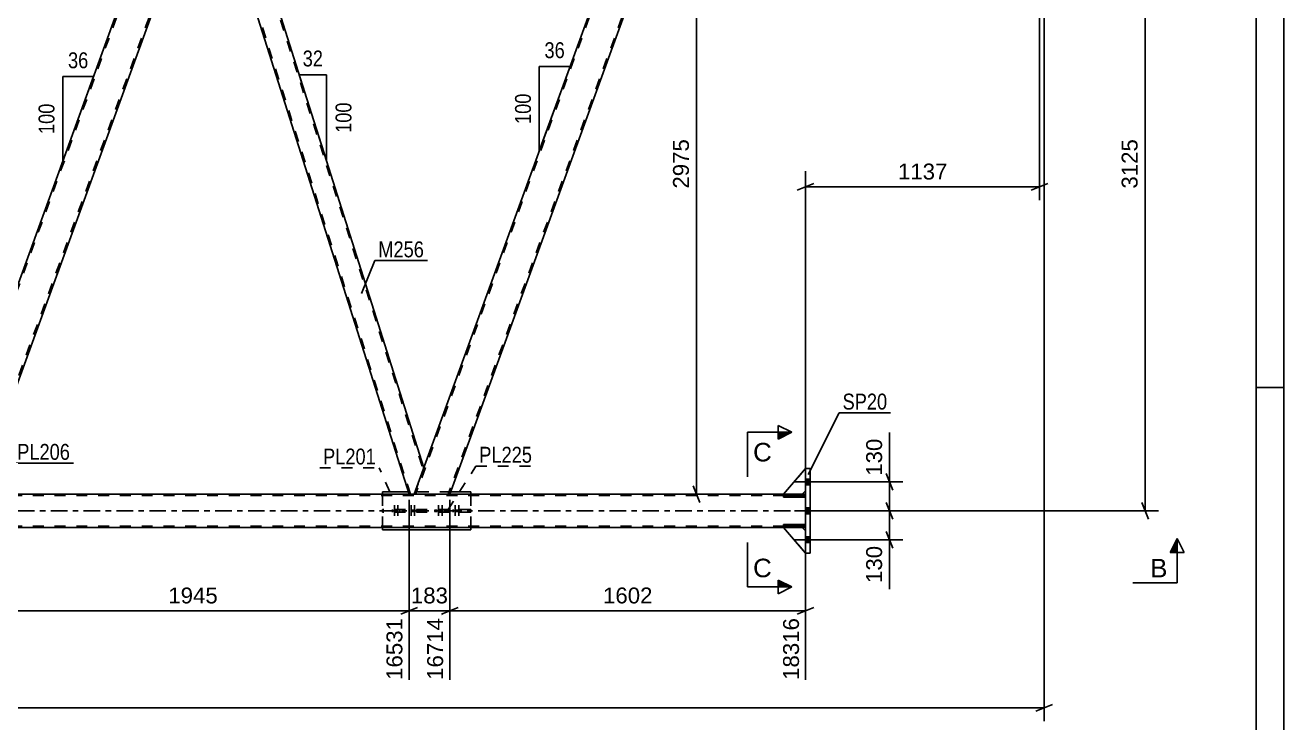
# Model space of a CAD drawing. Header units: millimetres. Extents: x -136 to 705, y -401 to 193.
# Drawn here: x 478.7 to 705.3, y -163.2 to -37.5 of the extents above; entities that cross this region are included whole.
import ezdxf

# ---------------------------------------------------------------- set-up
doc = ezdxf.new("R2010")
doc.units = ezdxf.units.MM
doc.linetypes.add('DXK_LINE_DOT2', pattern=[3.9198, 1.9599, -1.9599])
doc.linetypes.add('DXK_LINE_DOT3', pattern=[5.9187, 2.979, -0.9799, 0.9799, -0.9799])
doc.styles.add('Arial', font='ARIAL.TTF', dxfattribs={"height": 0.2})
doc.styles.add('Arial Narrow', font='ARIALN.TTF', dxfattribs={"height": 0.2})

# ---------------------------------------------------------------- blocks, each defined once
blk = doc.blocks.new('Unknown-318887035-1115')
at = {"color": 5, "linetype": 'Continuous'}
for p, q in [((705.32, -400.81), (705.32, 193.19)), ((700.32, -395.81), (700.32, 188.19)), ((705.32, -102.81), (700.32, -102.81))]:
    blk.add_line(p, q, dxfattribs=at)
blk = doc.blocks.new('Part-318887035-2599 - 2597')
at = {"color": 7, "linetype": 'DXK_LINE_DOT2'}
for p, q in [((619.21, -127.44), (615.21, -127.44)), ((615.21, -127.44), (615.21, -127.76)), ((615.21, -127.76), (619.21, -127.76)), ((618.61, -127.76), (618.61, -127.44)), ((619.21, -127.76), (619.21, -127.44))]:
    blk.add_line(p, q, dxfattribs=at)
blk = doc.blocks.new('Part-318887035-2600 - 2597')
at = {"color": 7, "linetype": 'DXK_LINE_DOT2'}
for p, q in [((619.21, -122.24), (615.21, -122.24)), ((615.21, -122.24), (615.21, -122.56)), ((618.61, -122.56), (618.61, -122.24)), ((619.21, -122.56), (619.21, -122.24)), ((615.21, -122.56), (619.21, -122.56))]:
    blk.add_line(p, q, dxfattribs=at)
blk = doc.blocks.new('Part-318887035-2602 - 2597')
at = {"color": 7, "linetype": 'DXK_LINE_DOT2'}
for p, q in [((619.21, -117.4), (615.21, -122)), ((619.21, -121.4), (619.21, -117.4)), ((615.21, -122), (618.61, -122)), ((618.61, -122), (619.21, -121.4))]:
    blk.add_line(p, q, dxfattribs=at)
blk = doc.blocks.new('Part-318887035-2603 - 2597')
at = {"color": 2, "linetype": 'Continuous'}
for p, q in [((615.21, -127.44), (619.21, -127.44)), ((615.21, -127.76), (615.21, -127.44)), ((619.21, -127.76), (615.21, -127.76)), ((619.21, -127.44), (619.21, -127.76))]:
    blk.add_line(p, q, dxfattribs=at)
at = {"color": 7, "linetype": 'DXK_LINE_DOT2'}
blk.add_line((618.61, -127.76), (618.61, -127.44), dxfattribs=at)
blk = doc.blocks.new('Part-318887035-2604 - 2597')
at = {"color": 2, "linetype": 'Continuous'}
for p, q in [((615.21, -122.24), (619.21, -122.24)), ((615.21, -122.56), (615.21, -122.24)), ((619.21, -122.24), (619.21, -122.56)), ((619.21, -122.56), (615.21, -122.56))]:
    blk.add_line(p, q, dxfattribs=at)
at = {"color": 7, "linetype": 'DXK_LINE_DOT2'}
blk.add_line((618.61, -122.56), (618.61, -122.24), dxfattribs=at)
blk = doc.blocks.new('Part-318887035-2746 - 2597')
at = {"color": 2, "linetype": 'Continuous'}
for p, q in [((506.91, -3), (463.6, -122)), ((513.3, -3), (469.99, -122)), ((506.91, -3), (513.3, -3)), ((469.95, -122), (463.6, -122)), ((469.99, -122), (469.95, -122))]:
    blk.add_line(p, q, dxfattribs=at)
at = {"color": 7, "linetype": 'DXK_LINE_DOT2'}
for p, q in [((507.17, -3), (463.86, -122)), ((513.04, -3), (469.73, -122))]:
    blk.add_line(p, q, dxfattribs=at)
blk = doc.blocks.new('Part-318887035-2751 - 2597')
at = {"color": 2, "linetype": 'Continuous'}
for p, q in [((592.05, -3), (548.74, -122)), ((598.43, -3), (555.12, -122)), ((592.05, -3), (598.43, -3)), ((555.08, -122), (548.74, -122)), ((555.12, -122), (555.08, -122))]:
    blk.add_line(p, q, dxfattribs=at)
at = {"color": 7, "linetype": 'DXK_LINE_DOT2'}
for p, q in [((592.3, -3), (548.99, -122)), ((598.18, -3), (554.86, -122))]:
    blk.add_line(p, q, dxfattribs=at)
blk = doc.blocks.new('Part-318887035-2756 - 2597')
at = {"color": 7, "linetype": 'DXK_LINE_DOT2'}
for p, q in [((513.3, -3), (511.56, -7.77)), ((514.25, -3), (513.3, -3)), ((514, -3), (550.34, -117.6)), ((548.04, -122), (511.7, -7.4)), ((548.74, -122), (550.47, -117.23)), ((547.79, -122), (548.74, -122))]:
    blk.add_line(p, q, dxfattribs=at)
at = {"color": 2, "linetype": 'Continuous'}
for p, q in [((550.47, -117.23), (514.25, -3)), ((547.79, -122), (511.56, -7.77))]:
    blk.add_line(p, q, dxfattribs=at)
blk = doc.blocks.new('Part-318887035-2777 - 2597')
at = {"color": 2, "linetype": 'Continuous'}
for p, q in [((615.21, -128), (618.61, -128)), ((619.21, -132.6), (615.21, -128)), ((618.61, -128), (619.21, -128.6))]:
    blk.add_line(p, q, dxfattribs=at)
at = {"color": 7, "linetype": 'DXK_LINE_DOT2'}
blk.add_line((619.21, -132.6), (619.21, -128.6), dxfattribs=at)
blk = doc.blocks.new('Part-318887035-2779 - 2597')
at = {"color": 2, "linetype": 'Continuous'}
for p, q in [((619.21, -117.4), (615.21, -122)), ((615.21, -122), (618.61, -122)), ((618.61, -122), (619.21, -121.4))]:
    blk.add_line(p, q, dxfattribs=at)
at = {"color": 7, "linetype": 'DXK_LINE_DOT2'}
blk.add_line((619.21, -121.4), (619.21, -117.4), dxfattribs=at)
blk = doc.blocks.new('Bolt-318887035-2835 - 2597')
at = {"color": 1, "linetype": 'DXK_LINE_DOT2'}
for p, q in [((545.18, -123.96), (545.18, -126.96)), ((545.78, -123.96), (545.78, -126.96)), ((548.19, -123.96), (548.19, -126.96)), ((548.8, -123.96), (548.8, -126.96)), ((544.82, -124.76), (544.82, -125.24)), ((545.42, -124.76), (545.42, -125.24)), ((545.54, -124.76), (545.54, -125.24)), ((546.14, -124.76), (546.14, -125.24)), ((547.83, -124.76), (547.83, -125.24)), ((548.44, -124.76), (548.44, -125.24)), ((548.55, -124.76), (548.55, -125.24)), ((549.16, -124.76), (549.16, -125.24))]:
    blk.add_line(p, q, dxfattribs=at)
blk = doc.blocks.new('Part-318887035-3216 - 2597')
at = {"color": 7, "linetype": 'DXK_LINE_DOT2'}
for p, q in [((619.21, -122.24), (-61.24, -122.24)), ((619.21, -122), (-47.2, -122)), ((555.12, -122), (548.74, -122)), ((618.61, -122), (615.21, -122)), ((619.21, -128), (619.21, -122)), ((619.21, -127.76), (-61.24, -127.76)), ((618.61, -128), (615.21, -128))]:
    blk.add_line(p, q, dxfattribs=at)
at = {"color": 2, "linetype": 'Continuous'}
for p, q in [((548.74, -122), (469.99, -122)), ((615.21, -122), (555.12, -122)), ((619.21, -122), (618.61, -122)), ((615.21, -128), (-61.24, -128)), ((619.21, -128), (618.61, -128))]:
    blk.add_line(p, q, dxfattribs=at)
at = {"color": 7, "linetype": 'DXK_LINE_DOT3'}
blk.add_line((-61.24, -125), (629.21, -125), dxfattribs=at)
blk = doc.blocks.new('Part-318887035-2968 - 2597')
at = {"color": 7, "linetype": 'DXK_LINE_DOT2'}
for p, q in [((615.21, -128), (618.61, -128)), ((619.21, -132.6), (615.21, -128)), ((618.61, -128), (619.21, -128.6)), ((619.21, -128.6), (619.21, -132.6))]:
    blk.add_line(p, q, dxfattribs=at)
blk = doc.blocks.new('Part-318887035-2973 - 2597')
at = {"color": 2, "linetype": 'Continuous'}
for p, q in [((619.21, -132.6), (619.21, -117.4)), ((619.21, -117.4), (620.01, -117.4)), ((620.01, -117.4), (620.01, -132.6)), ((620.01, -132.6), (619.21, -132.6))]:
    blk.add_line(p, q, dxfattribs=at)
blk = doc.blocks.new('Part-318887035-2978 - 2597')
at = {"color": 7, "linetype": 'DXK_LINE_DOT2'}
for p, q in [((558.92, -124.76), (543.01, -124.76)), ((543.01, -124.76), (543.01, -125.24)), ((558.92, -125.24), (543.01, -125.24)), ((549.42, -124.76), (549.42, -125.24)), ((552.47, -125.24), (552.47, -124.76)), ((558.92, -124.76), (558.92, -125.24))]:
    blk.add_line(p, q, dxfattribs=at)
blk = doc.blocks.new('Part-318887035-2983 - 2597')
at = {"color": 2, "linetype": 'Continuous'}
for p, q in [((547.66, -121.6), (543.01, -121.6)), ((543.01, -122), (543.01, -121.6)), ((558.92, -121.6), (555.27, -121.6)), ((558.92, -122), (558.92, -121.6)), ((543.01, -128.4), (543.01, -128)), ((543.01, -128.4), (558.92, -128.4)), ((558.92, -128.4), (558.92, -128))]:
    blk.add_line(p, q, dxfattribs=at)
at = {"color": 7, "linetype": 'DXK_LINE_DOT2'}
for p, q in [((543.01, -128), (543.01, -122)), ((555.27, -121.6), (547.66, -121.6)), ((558.92, -128), (558.92, -122))]:
    blk.add_line(p, q, dxfattribs=at)
blk = doc.blocks.new('Bolt-318887035-2985 - 2597')
at = {"color": 1, "linetype": 'DXK_LINE_DOT2'}
for p, q in [((553.11, -123.96), (553.11, -126.96)), ((553.75, -123.96), (553.75, -126.96)), ((556.09, -123.96), (556.09, -126.96)), ((556.74, -123.96), (556.74, -126.96)), ((552.75, -124.76), (552.75, -125.24)), ((553.39, -124.76), (553.39, -125.24)), ((553.47, -124.76), (553.47, -125.24)), ((554.11, -124.76), (554.11, -125.24)), ((555.73, -124.76), (555.73, -125.24)), ((556.38, -124.76), (556.38, -125.24)), ((556.45, -124.76), (556.45, -125.24)), ((557.1, -124.76), (557.1, -125.24))]:
    blk.add_line(p, q, dxfattribs=at)
blk = doc.blocks.new('Bolt-318887035-3045 - 2597')
at = {"linetype": 'Continuous'}
for points in [[(620.01, -120.32), (620.01, -119.28), (619.21, -119.28), (619.21, -120.32)], [(620.01, -120.32), (620.01, -119.28), (619.21, -119.28), (619.21, -120.32)], [(620.01, -120.32), (620.01, -119.28), (619.21, -119.28), (619.21, -120.32)], [(620.01, -125.52), (620.01, -124.48), (619.21, -124.48), (619.21, -125.52)], [(620.01, -125.52), (620.01, -124.48), (619.21, -124.48), (619.21, -125.52)], [(620.01, -130.72), (620.01, -129.68), (619.21, -129.68), (619.21, -130.72)], [(620.01, -130.72), (620.01, -129.68), (619.21, -129.68), (619.21, -130.72)], [(620.01, -130.72), (620.01, -129.68), (619.21, -129.68), (619.21, -130.72)]]:
    blk.add_hatch(color=1, dxfattribs=at).paths.add_polyline_path(points)
at = {"color": 1, "linetype": 'Continuous'}
for p, q in [((621.41, -119.8), (617.21, -119.8)), ((621.41, -119.8), (617.21, -119.8)), ((621.41, -119.8), (617.21, -119.8)), ((620.01, -119.28), (619.21, -119.28)), ((620.01, -119.28), (619.21, -119.28)), ((620.01, -119.28), (619.21, -119.28)), ((620.01, -120.32), (619.21, -120.32)), ((620.01, -120.32), (619.21, -120.32)), ((620.01, -120.32), (619.21, -120.32)), ((620.01, -124.48), (619.21, -124.48)), ((620.01, -124.48), (619.21, -124.48)), ((621.41, -125), (617.21, -125)), ((621.41, -125), (617.21, -125)), ((620.01, -125.52), (619.21, -125.52)), ((620.01, -125.52), (619.21, -125.52)), ((621.41, -130.2), (617.21, -130.2)), ((621.41, -130.2), (617.21, -130.2)), ((621.41, -130.2), (617.21, -130.2)), ((620.01, -129.68), (619.21, -129.68)), ((620.01, -129.68), (619.21, -129.68)), ((620.01, -129.68), (619.21, -129.68)), ((620.01, -130.72), (619.21, -130.72)), ((620.01, -130.72), (619.21, -130.72)), ((620.01, -130.72), (619.21, -130.72))]:
    blk.add_line(p, q, dxfattribs=at)
blk = doc.blocks.new('StraightDimension-318887035-4458 - 2597')
at = {"color": 7, "linetype": 'Continuous'}
for p, q in [((621.01, -119.8), (636.72, -119.8)), ((633.72, -118.3), (634.92, -121.3)), ((634.32, -125), (634.32, -119.8)), ((634.92, -126.5), (633.72, -123.5)), ((621.01, -125), (636.72, -125))]:
    blk.add_line(p, q, dxfattribs=at)
at = {"color": 0}
blk.add_wipeout([(633.57, -111.4), (629.37, -111.4), (629.37, -119.28), (633.57, -119.28)], dxfattribs=at)
at = {"color": 7, "linetype": 'Continuous'}
blk.add_line((634.32, -119.8), (634.32, -110.88), dxfattribs=at)
blk.add_line((634.32, -119.8), (634.32, -110.88), dxfattribs=at)
at = {"color": 3, "style": 'Arial'}
blk.add_text('130', height=2.865, rotation=90.0002, dxfattribs=at).set_placement((632.97, -118.68))
blk = doc.blocks.new('StraightDimension-318887035-3290 - 2597')
at = {"color": 7, "linetype": 'Continuous'}
for p, q in [((663.14, 0), (682.73, 0)), ((680.93, -1.5), (679.73, 1.5)), ((680.33, -125), (680.33, 0)), ((679.73, -123.5), (680.93, -126.5)), ((621.01, -125), (682.73, -125))]:
    blk.add_line(p, q, dxfattribs=at)
at = {"color": 0}
blk.add_wipeout([(679.58, -57.45), (675.38, -57.45), (675.38, -67.55), (679.58, -67.55)], dxfattribs=at)
at = {"color": 3, "style": 'Arial'}
blk.add_text('3125', height=2.865, rotation=90.0002, dxfattribs=at).set_placement((678.98, -66.95))
blk = doc.blocks.new('StraightDimension-318887035-3827 - 2597')
at = {"color": 7, "linetype": 'Continuous'}
for p, q in [((662.14, -8.6), (662.14, -162.89)), ((-74.14, -160.49), (662.14, -160.49)), ((660.64, -161.09), (663.64, -159.89))]:
    blk.add_line(p, q, dxfattribs=at)
blk = doc.blocks.new('AngleDimension-318887035-9098 - 2597')
at = {"color": 7, "linetype": 'Continuous'}
for p, q in [((531.13, -56.23), (528.02, -46.44)), ((532.92, -46.44), (528.02, -46.44)), ((532.92, -61.89), (528.02, -46.44)), ((532.92, -61.89), (532.92, -46.44))]:
    blk.add_line(p, q, dxfattribs=at)
at = {"color": 0}
for points in [[(532.9, -45.54), (532.9, -41.34), (528.04, -41.34), (528.04, -45.54)], [(538.02, -50.82), (533.82, -50.82), (533.82, -57.51), (538.02, -57.51)]]:
    blk.add_wipeout(points, dxfattribs=at)
at = {"color": 3, "style": 'Arial Narrow'}
blk.add_text('32', height=2.863, dxfattribs=at).set_placement((528.64, -44.94))
blk.add_text('100', height=2.863, rotation=90.0002, dxfattribs=at).set_placement((537.42, -56.91))
blk = doc.blocks.new('StraightDimension-318887035-4256 - 2597')
at = {"color": 7, "linetype": 'Continuous'}
for p, q in [((547.79, -123), (547.79, -155.45)), ((555.12, -123), (555.12, -155.45)), ((546.29, -143.63), (549.29, -142.43)), ((556.62, -142.43), (553.62, -143.63)), ((547.79, -143.03), (555.12, -143.03))]:
    blk.add_line(p, q, dxfattribs=at)
at = {"color": 0}
blk.add_wipeout([(555.39, -142.28), (555.39, -138.08), (547.52, -138.08), (547.52, -142.28)], dxfattribs=at)
at = {"color": 0, "linetype": 'Continuous'}
blk.add_wipeout([(554.52, -143.73), (550.32, -143.73), (550.32, -156.05), (554.52, -156.05)], dxfattribs=at)
at = {"color": 3, "style": 'Arial'}
blk.add_text('183', height=2.865, dxfattribs=at).set_placement((548.12, -141.68))
at = {"color": 3, "linetype": 'Continuous', "style": 'Arial'}
blk.add_text('16714', height=2.865, rotation=90.0002, dxfattribs=at).set_placement((553.92, -155.45))
blk = doc.blocks.new('StraightDimension-318887035-4450 - 2597')
at = {"color": 7, "linetype": 'Continuous'}
for p, q in [((633.72, -123.5), (634.92, -126.5)), ((621.01, -125), (636.72, -125)), ((634.32, -130.2), (634.32, -125)), ((634.92, -131.7), (633.72, -128.7)), ((621.01, -130.2), (636.72, -130.2))]:
    blk.add_line(p, q, dxfattribs=at)
at = {"color": 0}
blk.add_wipeout([(633.57, -130.73), (629.37, -130.73), (629.37, -138.6), (633.57, -138.6)], dxfattribs=at)
at = {"color": 7, "linetype": 'Continuous'}
blk.add_line((634.32, -130.2), (634.32, -139.12), dxfattribs=at)
blk.add_line((634.32, -130.2), (634.32, -139.12), dxfattribs=at)
at = {"color": 3, "style": 'Arial'}
blk.add_text('130', height=2.865, rotation=90.0002, dxfattribs=at).set_placement((632.97, -138))
blk = doc.blocks.new('StraightDimension-318887035-4404 - 2597')
at = {"color": 7, "linetype": 'Continuous'}
for p, q in [((661.34, -4), (661.34, -69.06)), ((619.21, -121), (619.21, -63.81)), ((620.71, -66.06), (617.71, -67.26)), ((619.21, -66.66), (661.34, -66.66)), ((659.84, -67.26), (662.84, -66.06))]:
    blk.add_line(p, q, dxfattribs=at)
at = {"color": 0}
blk.add_wipeout([(645.32, -65.91), (645.32, -61.71), (635.23, -61.71), (635.23, -65.91)], dxfattribs=at)
at = {"color": 3, "style": 'Arial'}
blk.add_text('1137', height=2.865, dxfattribs=at).set_placement((635.83, -65.31))
blk = doc.blocks.new('StraightDimension-318887035-3353 - 2597')
at = {"color": 7, "linetype": 'Continuous'}
for p, q in [((600.14, -4.5), (598.94, -1.5)), ((606.5, -3), (596.69, -3)), ((599.54, -122), (599.54, -3)), ((600.29, -122), (596.69, -122)), ((598.94, -120.5), (600.14, -123.5))]:
    blk.add_line(p, q, dxfattribs=at)
at = {"color": 0}
blk.add_wipeout([(598.79, -57.45), (594.59, -57.45), (594.59, -67.55), (598.79, -67.55)], dxfattribs=at)
at = {"color": 3, "style": 'Arial'}
blk.add_text('2975', height=2.865, rotation=90.0002, dxfattribs=at).set_placement((598.19, -66.95))
blk = doc.blocks.new('StraightDimension-318887035-4237 - 2597')
at = {"color": 7, "linetype": 'Continuous'}
for p, q in [((469.99, -123), (469.99, -155.45)), ((547.79, -123), (547.79, -155.45)), ((471.49, -142.43), (468.49, -143.63)), ((546.29, -143.63), (549.29, -142.43)), ((469.99, -143.03), (547.79, -143.03))]:
    blk.add_line(p, q, dxfattribs=at)
at = {"color": 0}
blk.add_wipeout([(513.93, -142.28), (513.93, -138.08), (503.84, -138.08), (503.84, -142.28)], dxfattribs=at)
at = {"color": 0, "linetype": 'Continuous'}
blk.add_wipeout([(547.19, -143.73), (542.99, -143.73), (542.99, -156.05), (547.19, -156.05)], dxfattribs=at)
at = {"color": 3, "style": 'Arial'}
blk.add_text('1945', height=2.865, dxfattribs=at).set_placement((504.44, -141.68))
at = {"color": 3, "linetype": 'Continuous', "style": 'Arial'}
blk.add_text('16531', height=2.865, rotation=90.0002, dxfattribs=at).set_placement((546.59, -155.45))
blk = doc.blocks.new('StraightDimension-318887035-4370 - 2597')
at = {"color": 7, "linetype": 'Continuous'}
for p, q in [((555.12, -123), (555.12, -155.45)), ((619.21, -129), (619.21, -155.45)), ((556.62, -142.43), (553.62, -143.63)), ((617.71, -143.63), (620.71, -142.43)), ((555.12, -143.03), (619.21, -143.03))]:
    blk.add_line(p, q, dxfattribs=at)
at = {"color": 0}
blk.add_wipeout([(592.21, -142.28), (592.21, -138.08), (582.12, -138.08), (582.12, -142.28)], dxfattribs=at)
at = {"color": 0, "linetype": 'Continuous'}
blk.add_wipeout([(618.61, -143.73), (614.41, -143.73), (614.41, -156.05), (618.61, -156.05)], dxfattribs=at)
at = {"color": 3, "style": 'Arial'}
blk.add_text('1602', height=2.865, dxfattribs=at).set_placement((582.72, -141.68))
at = {"color": 3, "linetype": 'Continuous', "style": 'Arial'}
blk.add_text('18316', height=2.865, rotation=90.0002, dxfattribs=at).set_placement((618.01, -155.45))
blk = doc.blocks.new('AngleDimension-318887035-9083 - 2597')
at = {"color": 7, "linetype": 'Continuous'}
for p, q in [((485.44, -46.77), (490.98, -46.77)), ((485.44, -61.99), (490.98, -46.77)), ((485.44, -61.99), (485.44, -46.77)), ((488.15, -54.57), (490.98, -46.77))]:
    blk.add_line(p, q, dxfattribs=at)
at = {"color": 0}
for points in [[(490.64, -45.87), (490.64, -41.67), (485.78, -41.67), (485.78, -45.87)], [(484.54, -51.04), (480.34, -51.04), (480.34, -57.72), (484.54, -57.72)]]:
    blk.add_wipeout(points, dxfattribs=at)
at = {"color": 3, "style": 'Arial Narrow'}
blk.add_text('36', height=2.863, dxfattribs=at).set_placement((486.38, -45.27))
blk.add_text('100', height=2.863, rotation=90.0002, dxfattribs=at).set_placement((483.94, -57.12))
blk = doc.blocks.new('AngleDimension-318887035-9113 - 2597')
at = {"color": 7, "linetype": 'Continuous'}
for p, q in [((571.24, -44.95), (576.78, -44.95)), ((571.24, -60.17), (576.78, -44.95)), ((571.24, -60.17), (571.24, -44.95)), ((571.52, -59.41), (571.24, -60.17))]:
    blk.add_line(p, q, dxfattribs=at)
at = {"color": 0}
for points in [[(576.44, -44.05), (576.44, -39.85), (571.58, -39.85), (571.58, -44.05)], [(570.34, -49.22), (566.14, -49.22), (566.14, -55.91), (570.34, -55.91)]]:
    blk.add_wipeout(points, dxfattribs=at)
at = {"color": 3, "style": 'Arial Narrow'}
blk.add_text('36', height=2.863, dxfattribs=at).set_placement((572.18, -43.45))
blk.add_text('100', height=2.863, rotation=90.0002, dxfattribs=at).set_placement((569.74, -55.31))
blk = doc.blocks.new('SectionMark-318887035-4623 - 2597')
at = {"color": 6, "linetype": 'Continuous'}
for p, q in [((608.74, -110.85), (616.74, -110.85)), ((614.24, -109.6), (616.74, -110.85)), ((608.74, -138.71), (616.74, -138.71)), ((616.74, -138.71), (614.24, -139.96))]:
    blk.add_line(p, q, dxfattribs=at)
at = {"color": 0, "linetype": 'Continuous'}
for points in [[(613.11, -116.1), (613.11, -112.6), (609.74, -112.6), (609.74, -116.1)], [(613.11, -136.96), (613.11, -133.46), (609.74, -133.46), (609.74, -136.96)]]:
    blk.add_wipeout(points, dxfattribs=at)
at = {"linetype": 'Continuous'}
for points in [[(614.24, -112.1), (614.24, -110.85), (616.74, -110.85)], [(614.24, -138.71), (614.24, -137.46), (616.74, -138.71)]]:
    blk.add_hatch(color=6, dxfattribs=at).paths.add_polyline_path(points)
at = {"color": 6, "linetype": 'Continuous'}
for p, q in [((608.74, -110.85), (608.74, -118.85)), ((614.24, -112.1), (614.24, -109.6)), ((616.74, -110.85), (614.24, -112.1)), ((608.74, -138.71), (608.74, -130.71)), ((616.74, -138.71), (614.24, -137.46)), ((614.24, -137.46), (614.24, -139.96))]:
    blk.add_line(p, q, dxfattribs=at)
at = {"color": 3, "linetype": 'Continuous', "style": 'Arial'}
for p in [(609.74, -116.1), (609.74, -136.96)]:
    blk.add_text('C', height=3.34, dxfattribs=at).set_placement(p)
blk = doc.blocks.new('Mark-318887035-2752 - 2597')
at = {"color": 0}
blk.add_wipeout([(550.49, -79.33), (550.49, -76.33), (542.26, -76.33), (542.26, -79.33)], dxfattribs=at)
blk.add_wipeout([(550.49, -79.33), (550.49, -76.33), (542.26, -76.33), (542.26, -79.33)], dxfattribs=at)
at = {"color": 30, "linetype": 'Continuous'}
for p, q in [((539.25, -85.86), (541.66, -79.93)), ((541.66, -79.93), (551.09, -79.93))]:
    blk.add_line(p, q, dxfattribs=at)
at = {"color": 3, "style": 'Arial Narrow'}
blk.add_text('M256', height=2.863, dxfattribs=at).set_placement((542.26, -79.33))
blk = doc.blocks.new('Mark-318887035-2969 - 2597')
at = {"color": 0}
blk.add_wipeout([(633.9, -106.75), (633.9, -103.75), (625.86, -103.75), (625.86, -106.75)], dxfattribs=at)
blk.add_wipeout([(633.9, -106.75), (633.9, -103.75), (625.86, -103.75), (625.86, -106.75)], dxfattribs=at)
at = {"color": 30, "linetype": 'Continuous'}
for p, q in [((619.65, -118.45), (625.26, -107.35)), ((625.26, -107.35), (634.5, -107.35))]:
    blk.add_line(p, q, dxfattribs=at)
at = {"color": 3, "style": 'Arial Narrow'}
blk.add_text('SP20', height=2.863, dxfattribs=at).set_placement((625.86, -106.75))
blk = doc.blocks.new('Mark-318887035-2974 - 2597')
at = {"color": 0}
blk.add_wipeout([(569.94, -116.33), (569.94, -113.33), (560.44, -113.33), (560.44, -116.33)], dxfattribs=at)
blk.add_wipeout([(569.94, -116.33), (569.94, -113.33), (560.44, -113.33), (560.44, -116.33)], dxfattribs=at)
at = {"color": 30, "linetype": 'DXK_LINE_DOT2'}
for p, q in [((554.73, -124.92), (559.84, -116.93)), ((559.84, -116.93), (570.54, -116.93))]:
    blk.add_line(p, q, dxfattribs=at)
at = {"color": 3, "style": 'Arial Narrow'}
blk.add_text('PL225', height=2.863, dxfattribs=at).set_placement((560.44, -116.33))
blk = doc.blocks.new('Mark-318887035-2979 - 2597')
at = {"color": 0}
blk.add_wipeout([(541.81, -116.65), (541.81, -113.65), (532.31, -113.65), (532.31, -116.65)], dxfattribs=at)
blk.add_wipeout([(541.81, -116.65), (541.81, -113.65), (532.31, -113.65), (532.31, -116.65)], dxfattribs=at)
at = {"color": 30, "linetype": 'DXK_LINE_DOT2'}
for p in [(531.71, -117.25), (544.32, -121.6)]:
    blk.add_line(p, (542.41, -117.25), dxfattribs=at)
at = {"color": 3, "style": 'Arial Narrow'}
blk.add_text('PL201', height=2.863, dxfattribs=at).set_placement((532.31, -116.65))
blk = doc.blocks.new('Mark-318887035-3091 - 2597')
at = {"color": 0}
blk.add_wipeout([(486.75, -115.81), (486.75, -112.81), (477.24, -112.81), (477.24, -115.81)], dxfattribs=at)
blk.add_wipeout([(486.75, -115.81), (486.75, -112.81), (477.24, -112.81), (477.24, -115.81)], dxfattribs=at)
at = {"color": 30, "linetype": 'Continuous'}
for p, q in [((472.03, -121.86), (476.64, -116.41)), ((476.64, -116.41), (487.35, -116.41))]:
    blk.add_line(p, q, dxfattribs=at)
at = {"color": 3, "style": 'Arial Narrow'}
blk.add_text('PL206', height=2.863, dxfattribs=at).set_placement((477.24, -115.81))
blk = doc.blocks.new('SectionMark-318887035-4617 - 2597')
at = {"color": 6, "linetype": 'Continuous'}
for p, q in [((686.11, -137.99), (686.11, -129.99)), ((686.11, -129.99), (687.36, -132.49))]:
    blk.add_line(p, q, dxfattribs=at)
at = {"color": 0, "linetype": 'Continuous'}
blk.add_wipeout([(684.36, -136.99), (684.36, -133.49), (681.25, -133.49), (681.25, -136.99)], dxfattribs=at)
at = {"linetype": 'Continuous'}
blk.add_hatch(color=6, dxfattribs=at).paths.add_polyline_path([(686.11, -132.49), (684.86, -132.49), (686.11, -129.99)])
at = {"color": 6, "linetype": 'Continuous'}
for p, q in [((686.11, -129.99), (684.86, -132.49)), ((684.86, -132.49), (687.36, -132.49)), ((686.11, -137.99), (678.11, -137.99))]:
    blk.add_line(p, q, dxfattribs=at)
at = {"color": 3, "linetype": 'Continuous', "style": 'Arial'}
blk.add_text('B', height=3.34, dxfattribs=at).set_placement((681.25, -136.99))

msp = doc.modelspace()

# ---------------------------------------------------------------- block references
for name in ['Unknown-318887035-1115', 'Part-318887035-2746 - 2597', 'Part-318887035-2756 - 2597', 'Part-318887035-2751 - 2597', 'Part-318887035-2602 - 2597', 'Part-318887035-2779 - 2597', 'Part-318887035-2973 - 2597', 'Bolt-318887035-3045 - 2597', 'Part-318887035-3216 - 2597', 'Part-318887035-2983 - 2597', 'Part-318887035-2600 - 2597', 'Part-318887035-2604 - 2597', 'Bolt-318887035-2835 - 2597', 'Bolt-318887035-2985 - 2597', 'Part-318887035-2978 - 2597', 'Part-318887035-2599 - 2597', 'Part-318887035-2603 - 2597', 'Part-318887035-2777 - 2597', 'Part-318887035-2968 - 2597']:
    msp.add_blockref(name, (0, 0))

# ---------------------------------------------------------------- next in the draw order: block references
msp.add_blockref('StraightDimension-318887035-4458 - 2597', (0, 0))

# ---------------------------------------------------------------- next in the draw order: block references
msp.add_blockref('StraightDimension-318887035-3290 - 2597', (0, 0))

# ---------------------------------------------------------------- next in the draw order: block references
msp.add_blockref('StraightDimension-318887035-3827 - 2597', (0, 0))

# ---------------------------------------------------------------- next in the draw order: block references
for name in ['StraightDimension-318887035-3353 - 2597', 'StraightDimension-318887035-4404 - 2597', 'AngleDimension-318887035-9113 - 2597', 'AngleDimension-318887035-9083 - 2597', 'AngleDimension-318887035-9098 - 2597', 'Mark-318887035-2752 - 2597', 'Mark-318887035-3091 - 2597', 'Mark-318887035-2979 - 2597', 'StraightDimension-318887035-4256 - 2597', 'StraightDimension-318887035-4450 - 2597']:
    msp.add_blockref(name, (0, 0))

# ---------------------------------------------------------------- next in the draw order: block references
for name in ['Mark-318887035-2969 - 2597', 'StraightDimension-318887035-4237 - 2597', 'StraightDimension-318887035-4370 - 2597']:
    msp.add_blockref(name, (0, 0))

# ---------------------------------------------------------------- next in the draw order: block references
for name in ['SectionMark-318887035-4623 - 2597', 'Mark-318887035-2974 - 2597']:
    msp.add_blockref(name, (0, 0))

# ---------------------------------------------------------------- next in the draw order: block references
msp.add_blockref('SectionMark-318887035-4617 - 2597', (0, 0))

doc.saveas('drawing.dxf')
